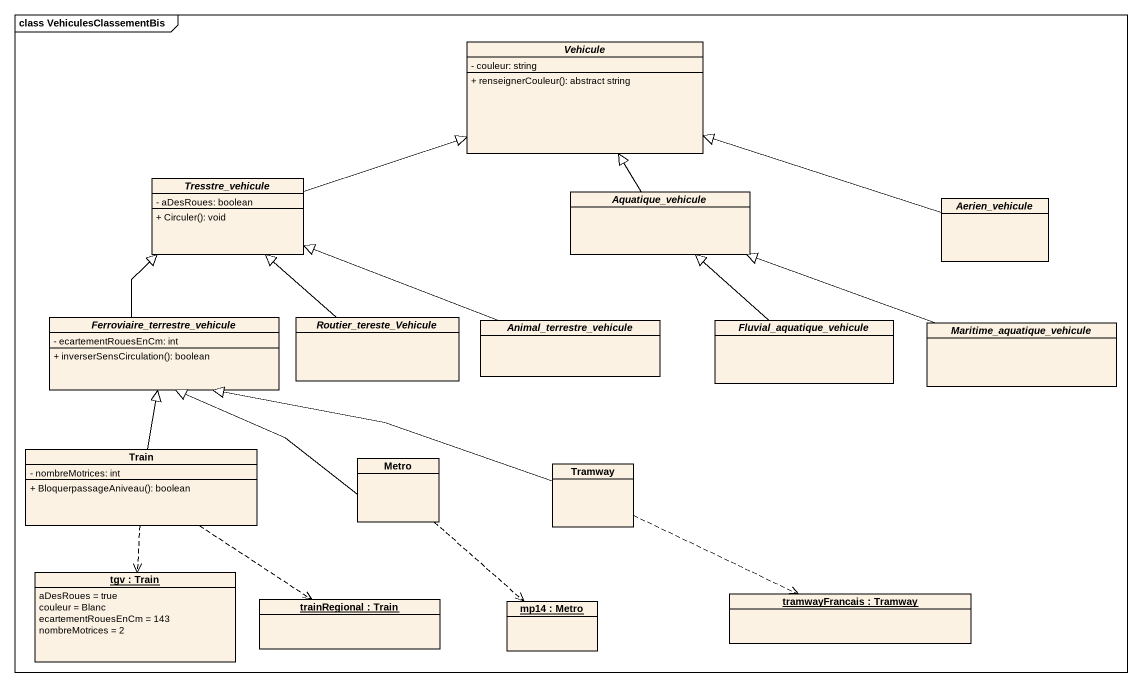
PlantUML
@startuml
mainframe class VehiculesClassementBis
hide circle
hide empty members
skinparam classAttributeIconSize 0
abstract class Vehicule {
  - couleur: string
  + renseignerCouleur(): abstract string
}
abstract class Tresstre_vehicule {
  - aDesRoues: boolean
  + Circuler(): void
}
abstract class Aquatique_vehicule
abstract class Aerien_vehicule
abstract class "Ferroviaire_terrestre_vehicule" as Ferroviaire_terrestre {
  - ecartementRouesEnCm: int
  + inverserSensCirculation(): boolean
}
abstract class Routier_tereste_Vehicule
abstract class Animal_terrestre_vehicule
abstract class Fluvial_aquatique_vehicule
abstract class Maritime_aquatique_vehicule
class Train {
  - nombreMotrices: int
  + BloquerpassageAniveau(): boolean
}
class Metro
class Tramway
object "tgv : Train" as tgv {
  aDesRoues = true
  couleur = Blanc
  ecartementRouesEnCm = 143
  nombreMotrices = 2
}
object "trainRegional : Train" as trainRegional
object "mp14 : Metro" as mp14
object "tramwayFrancais : Tramway" as tramwayFrancais
Tresstre_vehicule -right-|> Vehicule
Aquatique_vehicule -up-|> Vehicule
Aerien_vehicule -left-|> Vehicule
Ferroviaire_terrestre -up-|> Tresstre_vehicule
Routier_tereste_Vehicule -up-|> Tresstre_vehicule
Animal_terrestre_vehicule -left-|> Tresstre_vehicule
Fluvial_aquatique_vehicule -up-|> Aquatique_vehicule
Maritime_aquatique_vehicule -left-|> Aquatique_vehicule
Train -up-|> Ferroviaire_terrestre
Train ..> tgv
Train ..> trainRegional
Metro -left-|> Ferroviaire_terrestre
Metro ..> mp14
Tramway -left-|> Ferroviaire_terrestre
Tramway .right.> tramwayFrancais
@enduml
